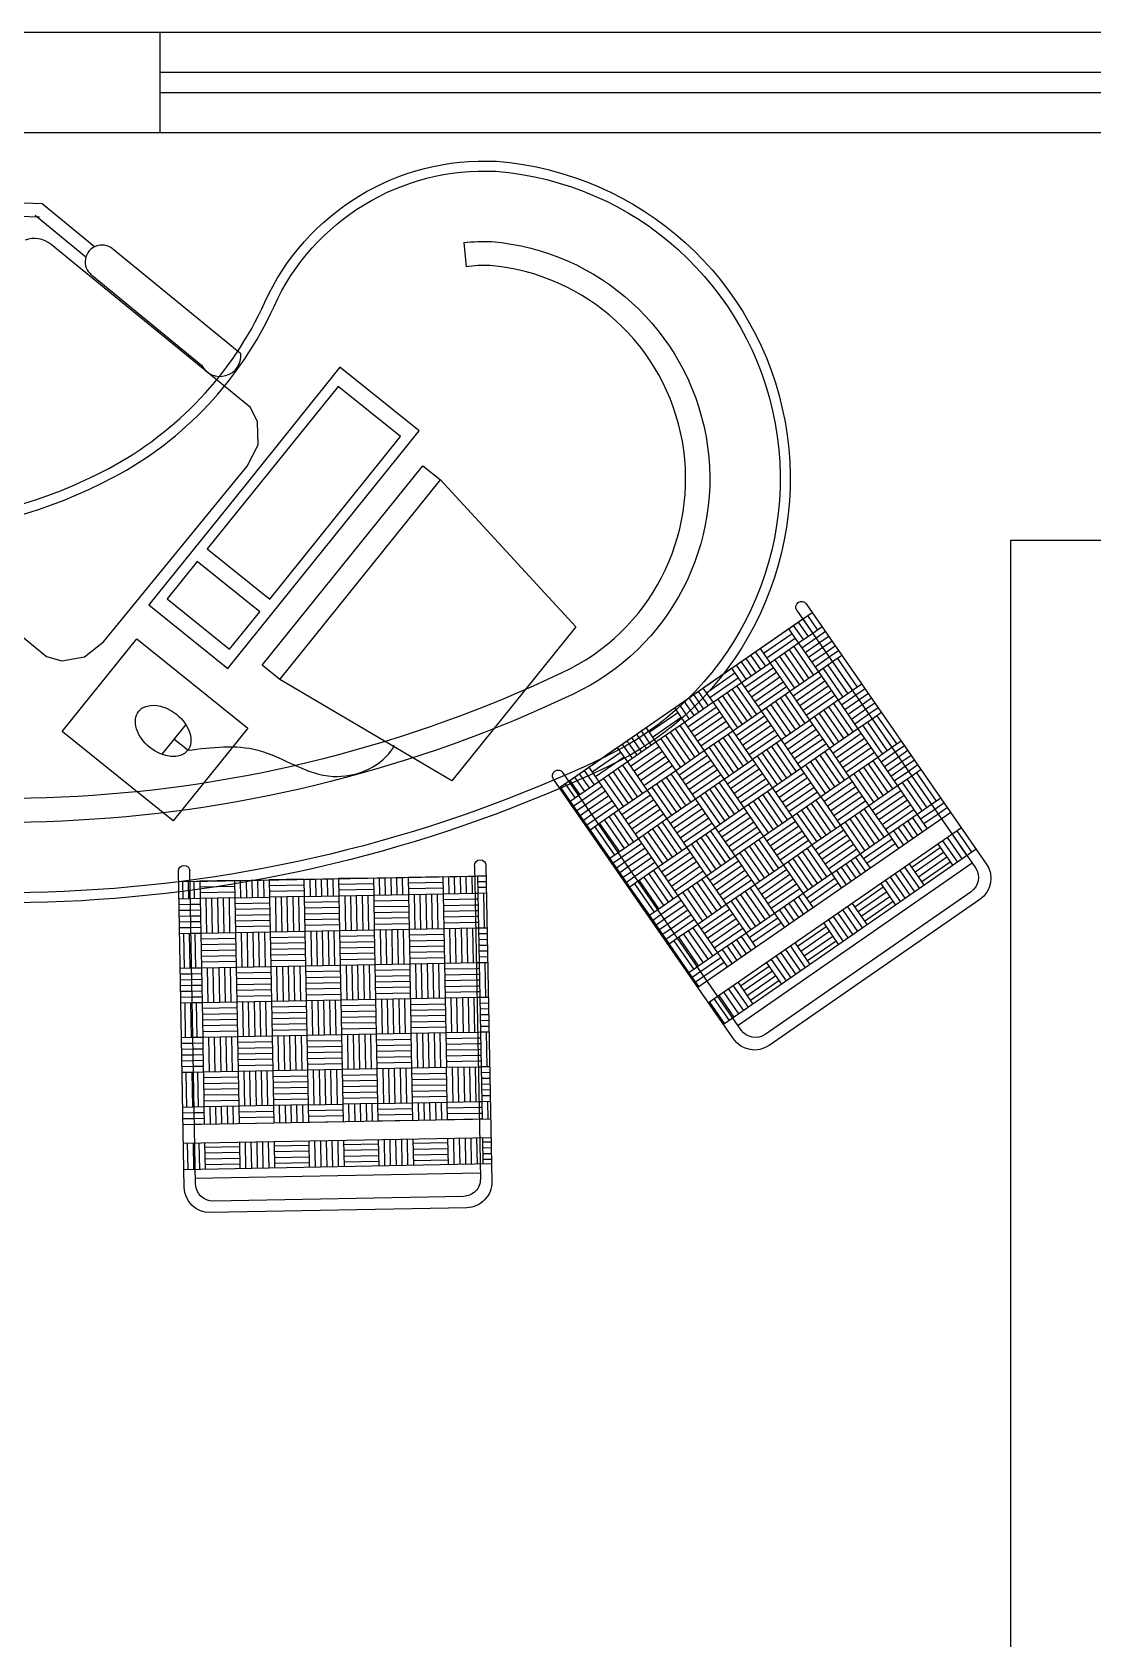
# Model space of a CAD drawing. Extents: x -109 to 1815, y -14679 to 345.
# Drawn here: x 47.651 to 49.234, y 5.582 to 7.98 of the extents above; entities that cross this region are included whole.
import ezdxf

# ---------------------------------------------------------------- set-up
doc = ezdxf.new("R2010")
doc.units = 0
doc.header["$MEASUREMENT"] = 0
doc.layers.get('0').update_dxf_attribs({"linetype": 'CONTINUOUS'})
for name, color, linetype in [('ESQUADRIA', 2, 'CONTINUOUS'), ('HACHURA', 1, 'CONTINUOUS'), ('JANELA', 3, 'CONTINUOUS'), ('MOBIL_I', 13, 'CONTINUOUS'), ('PAREDE', 6, 'CONTINUOUS'), ('VARANDA', 1, 'CONTINUOUS')]:
    doc.layers.add(name, color=color, linetype=linetype)
pattern_1 = [(90, (-473.958, -1077.1757), (-6.096, 6.096), [6.096, -6.096]), (90, (-472.942, -1077.1757), (-6.096, 6.096), [6.096, -6.096]), (90, (-471.926, -1077.1757), (-6.096, 6.096), [6.096, -6.096]), (90, (-470.91, -1077.1757), (-6.096, 6.096), [6.096, -6.096]), (90, (-469.894, -1077.1757), (-6.096, 6.096), [6.096, -6.096]), (90, (-468.878, -1077.1757), (-6.096, 6.096), [6.096, -6.096]), (90, (-467.862, -1077.1757), (-6.096, 6.096), [6.096, -6.096]), (1e-14, (-473.958, -1071.0797), (6.096, -6.096), [6.096, -6.096]), (1e-14, (-473.958, -1070.0637), (6.096, -6.096), [6.096, -6.096]), (1e-14, (-473.958, -1069.0477), (6.096, -6.096), [6.096, -6.096]), (1e-14, (-473.958, -1068.0317), (6.096, -6.096), [6.096, -6.096]), (1e-14, (-473.958, -1067.0157), (6.096, -6.096), [6.096, -6.096]), (1e-14, (-473.958, -1065.9997), (6.096, -6.096), [6.096, -6.096]), (1e-14, (-473.958, -1064.9837), (6.096, -6.096), [6.096, -6.096])]

# ---------------------------------------------------------------- blocks, each defined once
blk = doc.blocks.new('A$C503B2576')
at = {"layer": 'HACHURA', "ltscale": 0.35}
h = blk.add_hatch(dxfattribs=at)
h.set_pattern_fill('AR-PARQ1,_O', color=256, scale=0.02, angle=-116.5843)
h.set_pattern_definition(pattern_1)
h.paths.add_polyline_path([(36.99, -74.89), (36.99, -76.89), (41.58, -76.89), (41.58, -74.89)])
h.paths.add_polyline_path([(36.99, -22.89), (36.99, -24.89), (41.58, -24.89), (41.58, -22.89)])
h.paths.add_polyline_path([(33.71, -24.89), (33.71, -22.89), (-9.01, -22.89), (-9.01, -24.89)])
h.paths.add_polyline_path([(-9.01, -74.89), (-9.01, -76.89), (33.71, -76.89), (33.71, -74.89)])
h = blk.add_hatch(dxfattribs=at)
h.set_pattern_fill('AR-PARQ1,_O', color=256, scale=0.02, angle=-116.5843)
h.set_pattern_definition(pattern_1)
h.paths.add_polyline_path([(33.71, -74.89), (33.71, -24.89), (-9.01, -24.89), (-9.01, -74.89)])
h = blk.add_hatch(dxfattribs=at)
h.set_pattern_fill('AR-PARQ1,_O', color=256, scale=0.02, angle=-116.5843)
h.set_pattern_definition(pattern_1)
h.paths.add_polyline_path([(36.99, -74.89), (41.58, -74.89), (41.58, -24.89), (36.99, -24.89)])
at = {"color": 0}
for p, q in [((44.68, -22.89), (-10.84, -22.89)), ((44.18, -24.89), (-10.84, -24.89)), ((-9.01, -24.89), (-9.01, -74.89)), ((43.18, -74.89), (43.18, -24.89)), ((47.18, -71.89), (47.18, -27.89)), ((49.18, -72.39), (49.18, -27.39)), ((-10.84, -74.89), (44.18, -74.89)), ((-10.84, -76.89), (44.68, -76.89))]:
    blk.add_line(p, q, dxfattribs=at)
for centre, radius, start, end in [((-10.84, -23.89), 1, 90, 270), ((44.18, -27.89), 3, 0, 90), ((44.68, -27.39), 4.5, 0, 90), ((44.18, -71.89), 3, 270, 0), ((44.68, -72.39), 4.5, 270, 0), ((-10.84, -75.89), 1, 90, 270)]:
    blk.add_arc(centre, radius, start, end, dxfattribs=at)
at = {"layer": 'MOBIL_I'}
for p, q in [((-9.01, -22.89), (-9.01, -76.89)), ((33.71, -76.89), (33.71, -22.89)), ((36.99, -76.89), (36.99, -22.89)), ((41.58, -76.89), (41.58, -22.89))]:
    blk.add_line(p, q, dxfattribs=at)

msp = doc.modelspace()

# ---------------------------------------------------------------- linework, layer by layer
at = {"layer": 'ESQUADRIA'}
for p, q in [((47.8417, 7.9802), (49.8417, 7.9802)), ((47.8417, 7.8302), (49.8417, 7.8302))]:
    msp.add_line(p, q, dxfattribs=at)
at = {"layer": 'JANELA', "color": 3}
for p, q in [((47.8417, 7.9202), (49.8417, 7.9202)), ((47.8417, 7.8902), (49.8417, 7.8902)), ((47.8417, 7.8902), (49.8417, 7.8902))]:
    msp.add_line(p, q, dxfattribs=at)
at = {"layer": 'PAREDE'}
for p, q in [((46.3485, 7.9802), (47.8413, 7.9802)), ((47.8417, 7.8302), (47.8417, 7.9802)), ((46.4106, 7.8302), (47.8417, 7.8302))]:
    msp.add_line(p, q, dxfattribs=at)
at = {"layer": 'VARANDA'}
for p, q in [((47.6655, 7.724), (47.5879, 7.7266)), ((47.7437, 7.66), (47.6655, 7.724)), ((47.6614, 7.7041), (47.6157, 7.7057)), ((47.731, 7.6445), (47.6554, 7.7064)), ((47.9763, 7.4198), (47.6789, 7.6633)), ((47.962, 7.5), (47.7706, 7.6567)), ((48.2949, 7.666), (48.2984, 7.6301)), ((47.739, 7.618), (47.9036, 7.4832)), ((47.9869, 7.3988), (47.9763, 7.4198)), ((47.988, 7.3645), (47.9869, 7.3988)), ((47.9715, 7.3323), (47.988, 7.3645)), ((47.757, 7.0703), (47.9715, 7.3323)), ((47.3748, 7.2919), (47.6722, 7.0484)), ((49.1114, 7.2219), (49.3015, 7.2219)), ((49.1114, 5.1033), (49.1114, 7.2219)), ((47.7287, 7.0478), (47.757, 7.0703)), ((47.6722, 7.0484), (47.6948, 7.0421)), ((47.6948, 7.0421), (47.7287, 7.0478)), ((47.8799, 6.947), (47.8441, 6.9025)), ((47.8829, 6.9085), (47.8623, 6.9251))]:
    msp.add_line(p, q, dxfattribs=at)
for points in [[(47.9979, 7.577, -0.30797), (48.3437, 7.7874, -0.770132), (48.5083, 6.8832, -0.195921), (46.9227, 6.7955, -0.386749), (46.7651, 7.1337, -0.417), (47.156, 7.299, 0.223304), (47.7649, 7.3291, 0.165323)], [(48.0116, 7.5708, -0.307808), (48.3428, 7.7725, -0.76998), (48.5019, 6.8968, -0.195863), (46.9281, 6.8095, -0.385576), (46.7792, 7.1287, -0.416389), (47.1503, 7.2852, 0.223304), (47.7719, 7.3158, 0.165323)]]:
    msp.add_lwpolyline(points, format="xyb", close=True, dxfattribs=at)
msp.add_lwpolyline([(48.2949, 7.666, -0.04296), (48.336, 7.6677, -0.768491), (48.4572, 6.9918, -0.195379), (46.9659, 6.9075, -0.372081), (46.8783, 7.0936, -0.409158), (47.1103, 7.188)], format="xyb", dxfattribs=at)
for points in [[(48.1099, 7.4801), (47.9674, 7.3028), (47.9674, 7.3028), (47.9674, 7.3028), (47.8248, 7.1256), (47.9429, 7.0306), (48.228, 7.3851), (48.1099, 7.4801)], [(48.1072, 7.4515), (47.9121, 7.209), (48.0054, 7.134), (48.2005, 7.3765), (48.1072, 7.4515)], [(47.994, 7.0355), (48.2335, 7.3332), (48.2599, 7.312), (48.4618, 7.0925), (48.2772, 6.8631), (48.0204, 7.0143), (47.994, 7.0355)], [(48.0204, 7.0143), (48.2599, 7.312)], [(47.9904, 7.1153), (47.8971, 7.1903), (47.8521, 7.1344), (47.9454, 7.0593), (47.9904, 7.1153)]]:
    msp.add_lwpolyline(points, dxfattribs=at)
msp.add_lwpolyline([(47.9725, 6.9416), (47.8613, 6.8034), (47.6956, 6.9367), (47.8068, 7.0749)], close=True, dxfattribs=at)
for centre, radius, start, end in [((47.6536, 7.6323), 0.04, 50.6862, 109.8047), ((47.7548, 7.6374), 0.025, 50.6862, 230.6862), ((48.3254, 7.4282), 0.2037, 87.6554, 97.6152), ((48.3066, 7.3136), 0.3193, 295.0638, 85.1196), ((47.9312, 7.4974), 0.031, 207.1375, 4.8445), ((47.6079, 8.785), 1.9481, 251.1733, 295.3464)]:
    msp.add_arc(centre, radius, start, end, dxfattribs=at)
msp.add_ellipse((47.8462, 6.9374), major_axis=(0.0364, -0.0293), ratio=0.680082, dxfattribs=at)
msp.add_spline([(47.8829, 6.9085), (47.9876, 6.9087), (48.0999, 6.8695), (48.1859, 6.9071), (48.1915, 6.9156)], degree=3, dxfattribs=at)

# ---------------------------------------------------------------- block references
at = {"layer": 'VARANDA', "extrusion": (0, 0, -1), "xscale": 0.008499999999999952, "yscale": 0.008499999999999952, "zscale": -0.0085}
for p, rotation in [((-48.3211, 6.679), 235.2788599374765), ((-47.6761, 6.6323), 268.9288266189639)]:
    msp.add_blockref('A$C503B2576', p, dxfattribs=dict(at, rotation=rotation))

doc.saveas('drawing.dxf')
